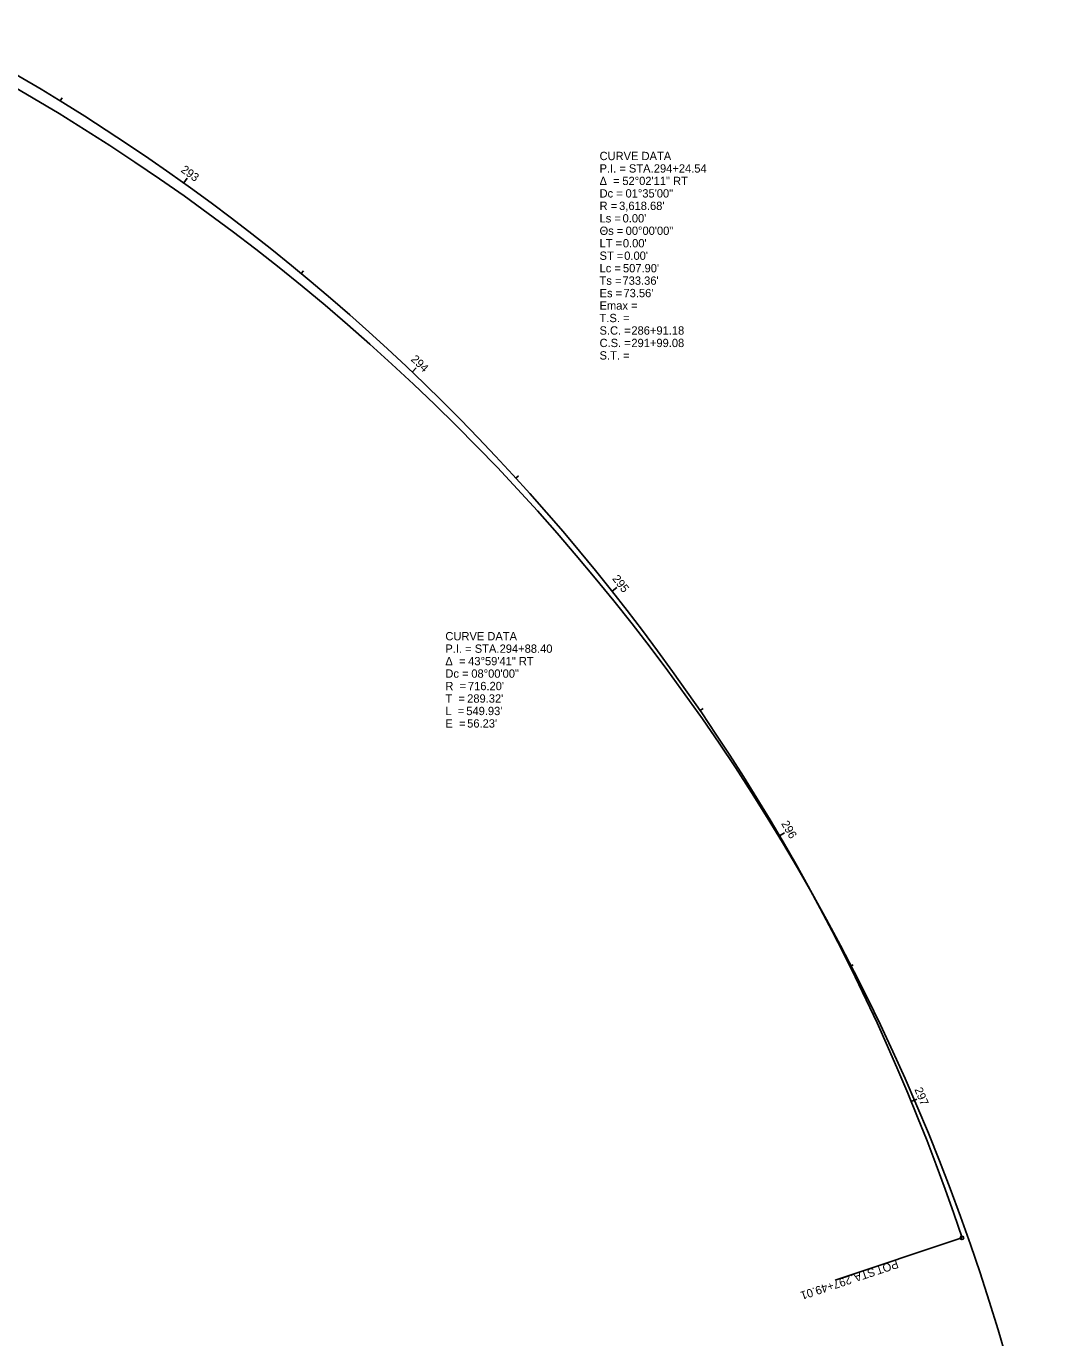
# Model space of a CAD drawing. Extents: x 218759 to 219955, y 545664 to 547981.
# Drawn here: x 219530.7 to 219875.2, y 547176.5 to 547618.5 of the extents above; entities that cross this region are included whole.
import ezdxf

# ---------------------------------------------------------------- set-up
doc = ezdxf.new("R2010")
doc.units = 0
for name, color, linetype in [('_CIVIL_CONSTRUCTION', 7, 'Continuous'), ('RW_X_CL', 7, 'Continuous'), ('RW_X_CL_100_Bearings', 7, 'Continuous'), ('RW_X_CL_100_Curve_Data', 7, 'Continuous')]:
    doc.layers.add(name, color=color, linetype=linetype)

msp = doc.modelspace()

# ---------------------------------------------------------------- linework, layer by layer
at = {"layer": '_CIVIL_CONSTRUCTION'}
msp.add_line((219845.93, 547210.2), (219803.24, 547195.96), dxfattribs=at)
msp.add_circle((219845.93, 547210.2), 0.6, dxfattribs=at)
at = {"layer": 'RW_X_CL'}
for centre, radius, start, end in [((219166.55, 546983.53), 716.2, 18.45079, 62.44541), ((219166.55, 546983.53), 716.2, 18.45079, 62.44541), ((219163.83, 546970.34), 725, 11.14403, 61.7907)]:
    msp.add_arc(centre, radius, start, end, dxfattribs=at)
at = {"layer": 'RW_X_CL_100_Curve_Data'}
for p, q in [((219542.13, 547593.35), (219542.76, 547594.37)), ((219583.75, 547565.67), (219584.92, 547567.29)), ((219623.34, 547535.15), (219624.11, 547536.07)), ((219660.71, 547501.94), (219662.09, 547503.39)), ((219695.67, 547466.2), (219696.55, 547467.01)), ((219728.05, 547428.12), (219729.62, 547429.36)), ((219757.69, 547387.87), (219758.68, 547388.55)), ((219784.46, 547345.65), (219786.18, 547346.66)), ((219808.21, 547301.66), (219809.29, 547302.19)), ((219828.84, 547256.13), (219830.69, 547256.89))]:
    msp.add_line(p, q, dxfattribs=at)

# ---------------------------------------------------------------- texts
at = {"layer": '_CIVIL_CONSTRUCTION'}
for s, p in [(' STA. ', (219817.11, 547200.54)), ('POT', (219823.95, 547202.82)), ('297+49.01', (219808.15, 547197.55))]:
    msp.add_text(s, height=2.8, rotation=198.4508, dxfattribs=at).set_placement(p)
at = {"layer": 'RW_X_CL_100_Bearings'}
for s, p in [('CURVE DATA', (219723.83, 547573.37)), ('P.I. = STA. ', (219723.83, 547569.17)), ('294+24.54', (219742.1, 547569.17)), ('Δ  = ', (219723.83, 547564.97)), ('52°02\'11" RT', (219731.51, 547564.97)), ('Dc = ', (219723.83, 547560.77)), ('01°35\'00"', (219732.57, 547560.77)), ('R = ', (219723.83, 547556.57)), ("3,618.68'", (219730.42, 547556.57)), ('Ls = ', (219723.83, 547552.37)), ("0.00'", (219731.59, 547552.37)), ('Θs = ', (219723.83, 547548.17)), ('00°00\'00"', (219732.63, 547548.17)), ('LT = ', (219723.83, 547543.97)), ("0.00'", (219731.68, 547543.97)), ('ST = ', (219723.83, 547539.77)), ("0.00'", (219732.14, 547539.77)), ('Lc = ', (219723.83, 547535.57)), ("507.90'", (219731.71, 547535.57)), ('Ts = ', (219723.83, 547531.37)), ("733.36'", (219731.56, 547531.37)), ('Es = ', (219723.83, 547527.17)), ('Emax = ', (219723.83, 547522.97)), ("73.56'", (219731.89, 547527.17)), ('T.S. = ', (219723.83, 547518.77)), ('S.C. = ', (219723.83, 547514.57)), ('286+91.18', (219734.55, 547514.57)), ('C.S. = ', (219723.83, 547510.37)), ('291+99.08', (219734.55, 547510.37)), ('S.T. = ', (219723.83, 547506.17)), ('CURVE DATA', (219671.89, 547411.55)), ('P.I. = STA. ', (219671.89, 547407.35)), ('294+88.40', (219690.16, 547407.35)), ('Δ  = ', (219671.89, 547403.15)), ('43°59\'41" RT', (219679.57, 547403.15)), ('Dc = ', (219671.89, 547398.95)), ('R  = ', (219671.89, 547394.75)), ("716.20'", (219679.48, 547394.75)), ('08°00\'00"', (219680.63, 547398.95)), ('T  = ', (219671.89, 547390.55)), ("289.32'", (219679.23, 547390.55)), ('L  = ', (219671.89, 547386.35)), ("549.93'", (219678.93, 547386.35)), ('E  = ', (219671.89, 547382.15)), ("56.23'", (219679.23, 547382.15))]:
    msp.add_text(s, height=2.8, dxfattribs=at).set_placement(p)
at = {"layer": 'RW_X_CL_100_Curve_Data'}
for s, rotation, p in [('293', 324.3716, (219582.55, 547569.6)), ('294', 316.3716, (219660.07, 547506)), ('295', 308.3716, (219727.96, 547432.26)), ('296', 300.3717, (219784.92, 547349.81)), ('297', 292.3717, (219829.85, 547260.24))]:
    msp.add_text(s, height=2.8, rotation=rotation, dxfattribs=at).set_placement(p)

doc.saveas('drawing.dxf')
